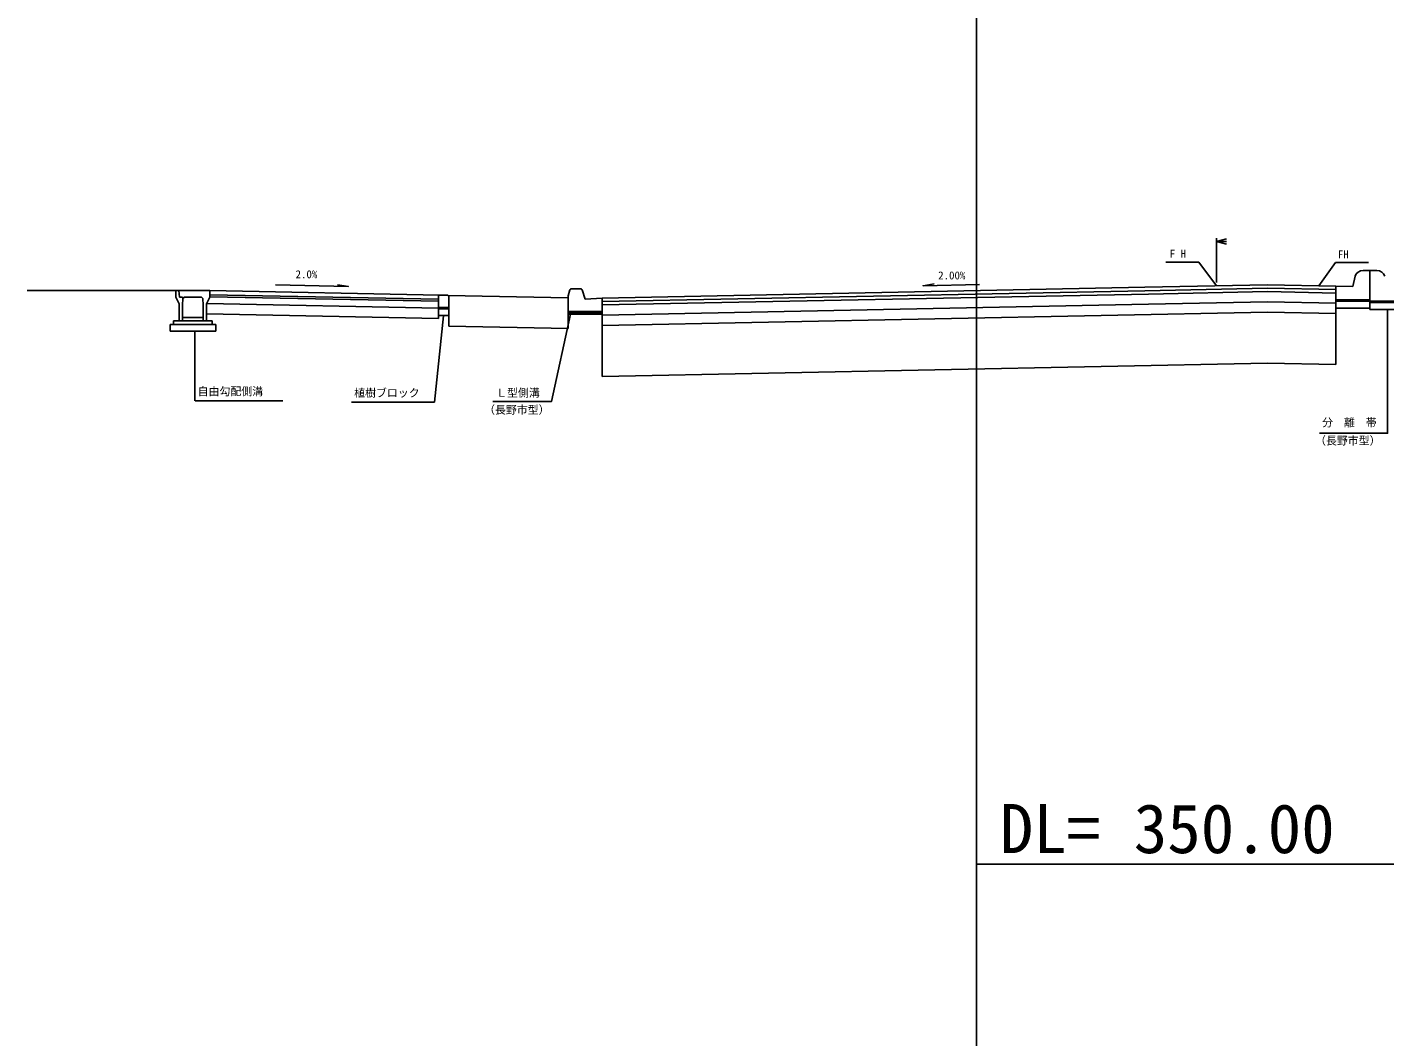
# Model space of a CAD drawing. Units: millimetres on the paper. Extents: x -84 to 7, y -133 to 191.
# Drawn here: x -83.77 to -73.82, y 95.26 to 102.66 of the extents above; entities that cross this region are included whole.
import ezdxf
from ezdxf.enums import TextEntityAlignment as Align

# ---------------------------------------------------------------- set-up
doc = ezdxf.new("R2010")
doc.units = ezdxf.units.MM
doc.header["$LTSCALE"] = 0.14
for name, color, linetype in [('0-2_D-TTL-FRAM_枠', 7, 'Continuous'), ('0-3_D-STR-2-文字', 7, 'Continuous'), ('0-5_D-BDG-2-DL-1', 7, 'Continuous'), ('0-9_D-BDG-1-現況', 7, 'Continuous')]:
    doc.layers.add(name, color=color, linetype=linetype)
doc.styles.add('ＭＳ ゴシック', font='')
doc.styles.get('ＭＳ ゴシック').set_extended_font_data('MS Gothic')

msp = doc.modelspace()

# ---------------------------------------------------------------- linework, layer by layer
at = {"layer": '0-2_D-TTL-FRAM_枠'}
msp.add_lwpolyline([(-76.8141, 137.7243), (3.4526, 137.7243), (3.4526, 81.5243), (-76.8141, 81.5243)], close=True, dxfattribs=at)
at = {"layer": '0-5_D-BDG-2-DL-1'}
msp.add_line((-76.8141, 96.5243), (3.4526, 96.5243), dxfattribs=at)
at = {"layer": '0-9_D-BDG-1-現況'}
for p, q in [((-75.0556, 100.7901), (-75.0556, 101.1153)), ((-75.0556, 101.0903), (-74.9806, 101.0903)), ((-75.4272, 100.94), (-75.1849, 100.94)), ((-75.0556, 100.7651), (-75.1849, 100.94)), ((-74.3056, 100.7651), (-74.1839, 100.9353)), ((-73.9416, 100.9353), (-74.1839, 100.9353)), ((-74.0556, 100.7601), (-74.0398, 100.8353)), ((-73.9306, 100.8776), (-73.9806, 100.8776)), ((-73.9306, 100.8776), (-73.9306, 100.6426)), ((-73.9306, 100.8776), (-73.8806, 100.8776)), ((-73.9306, 100.8776), (-73.9306, 100.6426)), ((-83.7699, 100.7303), (-82.6806, 100.7303)), ((-82.6806, 100.7303), (-82.4306, 100.7303)), ((-82.6306, 100.6828), (-82.6273, 100.6736)), ((-82.6281, 100.6728), (-82.6181, 100.6828)), ((-82.6181, 100.6828), (-82.4931, 100.6828)), ((-82.4306, 100.6828), (-82.4556, 100.6328)), ((-82.4306, 100.7303), (-82.4306, 100.6828)), ((-80.7481, 100.6967), (-82.4306, 100.7303)), ((-80.7556, 100.6668), (-82.4306, 100.7003)), ((-80.7556, 100.6518), (-82.4306, 100.6853)), ((-80.7556, 100.6967), (-80.7556, 100.5268)), ((-79.8056, 100.6778), (-80.6869, 100.6954)), ((-79.8056, 100.6926), (-79.7927, 100.7355)), ((-79.8056, 100.6926), (-79.8056, 100.5576)), ((-79.7832, 100.7426), (-79.7128, 100.7426)), ((-79.5556, 100.6751), (-75.5791, 100.7546)), ((-79.5556, 100.6501), (-75.5791, 100.7296)), ((-79.5556, 100.6251), (-75.5541, 100.7051)), ((-75.5791, 100.7546), (-74.6806, 100.7726)), ((-75.5791, 100.7296), (-74.6806, 100.7476)), ((-75.5541, 100.7051), (-74.6806, 100.7226)), ((-74.1806, 100.7626), (-74.6806, 100.7726)), ((-74.1806, 100.7626), (-74.6806, 100.7726)), ((-74.1806, 100.7376), (-74.6806, 100.7476)), ((-74.1806, 100.7376), (-74.6806, 100.7476)), ((-74.1806, 100.7126), (-74.6806, 100.7226)), ((-74.1806, 100.7626), (-74.1806, 100.6626)), ((-74.0556, 100.7601), (-74.1806, 100.7626)), ((-82.6556, 100.5078), (-82.6556, 100.6328)), ((-82.6306, 100.6228), (-82.6281, 100.6728)), ((-82.6306, 100.5078), (-82.6306, 100.6228)), ((-82.4806, 100.6228), (-82.4806, 100.5078)), ((-80.7556, 100.6018), (-82.4541, 100.6358)), ((-80.6806, 100.6067), (-80.7556, 100.6067)), ((-80.6806, 100.5967), (-80.7556, 100.5967)), ((-79.5556, 100.6751), (-79.5556, 100.5776)), ((-79.5556, 100.5501), (-75.5541, 100.6301)), ((-75.5541, 100.6301), (-74.6806, 100.6476)), ((-74.1806, 100.6376), (-74.6806, 100.6476)), ((-73.9306, 100.6626), (-74.1806, 100.6626)), ((-74.1806, 100.6626), (-74.1806, 100.6026)), ((-74.1806, 100.6526), (-73.9306, 100.6526)), ((-74.1806, 100.6026), (-74.1806, 100.1876)), ((-74.1806, 100.6026), (-73.9306, 100.6026)), ((-73.9306, 100.6526), (-73.6806, 100.6526)), ((-73.9306, 100.6526), (-73.9306, 100.5926)), ((-73.6806, 100.6426), (-73.9306, 100.6426)), ((-73.6806, 100.5926), (-73.9306, 100.5926)), ((-82.7231, 100.4828), (-82.3881, 100.4828)), ((-82.7231, 100.4328), (-82.7231, 100.4828)), ((-82.6981, 100.5078), (-82.4131, 100.5078)), ((-82.6981, 100.4828), (-82.6981, 100.5078)), ((-82.6556, 100.5078), (-82.6306, 100.5078)), ((-82.6306, 100.5328), (-82.4806, 100.5328)), ((-80.7556, 100.5268), (-82.4556, 100.5608)), ((-82.4131, 100.5078), (-82.4131, 100.4828)), ((-82.3881, 100.4828), (-82.3881, 100.4328)), ((-80.6806, 100.5467), (-80.7556, 100.5467)), ((-80.6806, 100.5467), (-80.6806, 100.4703)), ((-79.8056, 100.5776), (-79.5556, 100.5776)), ((-79.8056, 100.5776), (-79.5556, 100.5776)), ((-79.8056, 100.5676), (-79.5556, 100.5676)), ((-79.5556, 100.5576), (-79.8056, 100.5576)), ((-79.8056, 100.5576), (-79.8056, 100.4528)), ((-79.7681, 100.5576), (-79.5581, 100.5576)), ((-79.5556, 100.4751), (-74.6806, 100.5726)), ((-79.5556, 100.5576), (-79.5556, 100.1001)), ((-79.5556, 100.5551), (-79.5556, 100.4326)), ((-74.1806, 100.5626), (-74.6806, 100.5726)), ((-82.3881, 100.4328), (-82.7231, 100.4328)), ((-82.5412, 99.9226), (-82.5412, 100.4328)), ((-79.8056, 100.4528), (-80.6806, 100.4703)), ((-79.5556, 100.1001), (-74.6806, 100.1976)), ((-74.1806, 100.1876), (-74.6806, 100.1976)), ((-81.8975, 99.9226), (-82.5396, 99.9226))]:
    msp.add_line(p, q, dxfattribs=at)
for points in [[(-74.9806, 101.0702), (-75.0556, 101.0903), (-74.9806, 101.1104)], [(-76.7926, 100.7752), (-77.2055, 100.7662), (-77.1245, 100.7797)], [(-82.6556, 100.6328), (-82.6806, 100.6828), (-82.6806, 100.7303)], [(-82.6581, 100.7303), (-82.6531, 100.6828), (-82.6306, 100.6828)], [(-82.4931, 100.6828), (-82.4831, 100.6728), (-82.4806, 100.6228)], [(-81.9508, 100.7737), (-81.4157, 100.7603), (-81.4961, 100.7728)], [(-80.6881, 100.6967), (-80.7556, 100.6967), (-80.7556, 100.5467)], [(-80.6806, 100.5268), (-80.6806, 100.6892), (-80.6881, 100.6967)], [(-79.7033, 100.7358), (-79.6806, 100.6676), (-79.5556, 100.6751)], [(-82.4556, 100.6328), (-82.4556, 100.5078), (-82.4806, 100.5078)], [(-74.2999, 99.6845), (-73.8011, 99.6845), (-73.8011, 100.5842)], [(-81.3929, 99.9131), (-80.786, 99.9131), (-80.7193, 100.5448)], [(-80.3568, 99.9165), (-79.9284, 99.9165), (-79.7883, 100.5576)], [(-79.5556, 100.5776), (-79.5556, 100.5576), (-79.7681, 100.5576), (-79.8056, 100.5576)]]:
    msp.add_lwpolyline(points, dxfattribs=at)
for centre, radius, start, end in [((-73.9806, 100.8151), 0.0625, 90, 161.1934), ((-73.8806, 100.8151), 0.0625, 18.8066, 90), ((-79.7832, 100.7326), 0.01, 90, 163.3008), ((-79.7128, 100.7326), 0.01, 18.4349, 90)]:
    msp.add_arc(centre, radius, start, end, dxfattribs=at)

# ---------------------------------------------------------------- texts
at = {"layer": '0-3_D-STR-2-文字', "style": 'ＭＳ ゴシック'}
msp.add_text('DL= 350.00', height=0.3608, dxfattribs=at).set_placement((-76.6431, 96.4974), align=Align.BOTTOM_LEFT)
at = {"layer": '0-9_D-BDG-1-現況', "style": 'ＭＳ ゴシック'}
for s, p in [('F H', (-75.3978, 100.9535)), ('FH', (-74.1656, 100.9489)), ('2.0%', (-81.8033, 100.803)), ('2.00%', (-77.0945, 100.7949)), ('自由勾配側溝', (-82.5207, 99.9445)), ('植樹ブロック', (-81.374, 99.9332)), ('Ｌ型側溝', (-80.3335, 99.9338)), ('（長野市型）', (-80.4219, 99.8093)), ('分\u3000離\u3000帯', (-74.2811, 99.7162)), ('（長野市型）', (-74.3331, 99.5832))]:
    msp.add_text(s, height=0.05865, dxfattribs=at).set_placement(p, align=Align.BOTTOM_LEFT)

doc.saveas('drawing.dxf')
